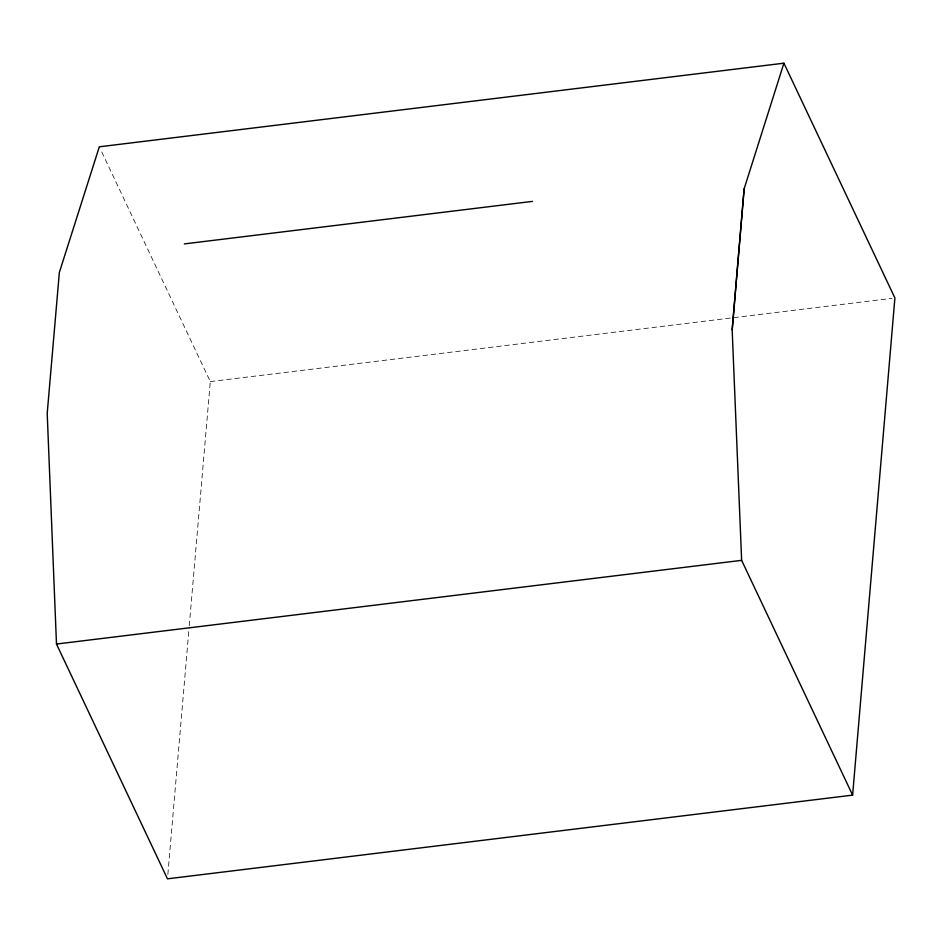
<?xml version="1.0" encoding="UTF-8"?>
<svg xmlns="http://www.w3.org/2000/svg" width="942" height="942" viewBox="0 0 942 942"><rect width="100%" height="100%" fill="white"/><g stroke="black" fill="none" stroke-linecap="round" stroke-linejoin="round"><path stroke-width="0.71" stroke-dasharray="4.71 3.53" d="M167.853 874.447L189.142 627.29M189.26 625.829L210.302 381.592L100.57 149.46M210.302 381.592L891.98 298.32"/><path stroke-width="1.41" d="M732.228 329.641L744.133 188.812L783.921 63.185L99.322 146.811L59.346 272.462L47.206 413.385L56.485 644.045L167.464 878.827L852.616 795.13L894.9 297.966L783.921 63.185M744.133 188.871L732.158 329.688L741.637 560.349L852.616 795.13M184.338 243.907L532.536 201.376M56.485 644.045L741.637 560.349"/></g></svg>
